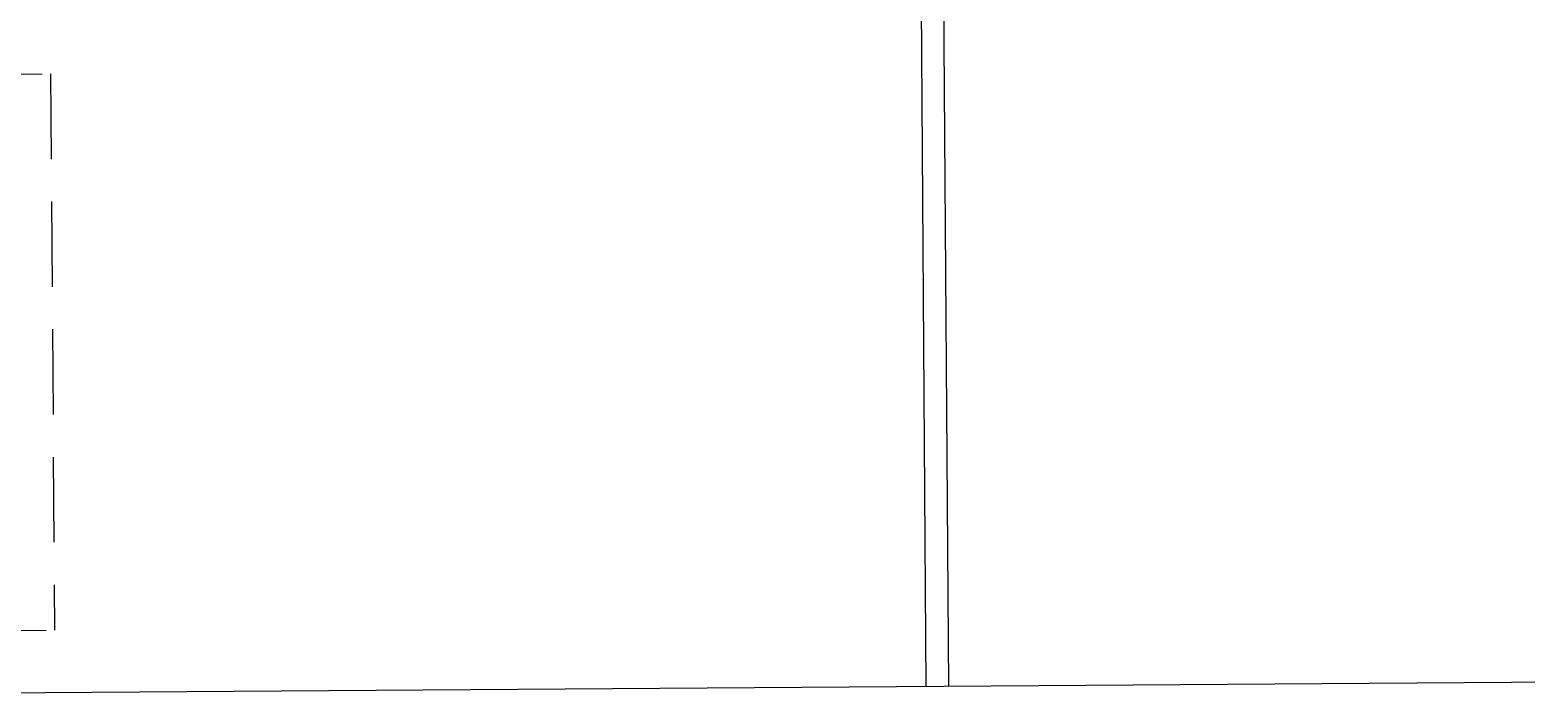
# Model space of a CAD drawing. Header units: feet. Extents: x 919634 to 928945, y 707022 to 708026.
# Drawn here: x 921008.49 to 921030.47, y 707448.21 to 707457.99 of the extents above; entities that cross this region are included whole.
import ezdxf

# ---------------------------------------------------------------- set-up
doc = ezdxf.new("R2010")
doc.units = ezdxf.units.FT
doc.header["$LTSCALE"] = 20
doc.header["$MEASUREMENT"] = 0
doc.linetypes.add('Site Plan$0$HIDDEN2', pattern=[0.1875, 0.125, -0.0625])
for name, color, linetype in [('-u-site-xref', 7, 'Continuous'), ('Site Plan$0$-u-site-bldg_interior', 252, 'Continuous'), ('Site Plan$0$SP-BLDG-ROOF ABOVE', 4, 'Site Plan$0$HIDDEN2')]:
    doc.layers.add(name, color=color, linetype=linetype)
doc.layers.get('-u-site-xref').off()

# ---------------------------------------------------------------- blocks, each defined once
blk = doc.blocks.new('Site Plan')
at = {"layer": 'Site Plan$0$-u-site-bldg_interior'}
for p, q in [((921021.9872667936, 707448.357074184, -4.494930644376803e-06), (921021.8925810636, 707461.6067358633, -4.494930644376763e-06)), ((921021.6572752196, 707448.3547159733, -4.494932245959792e-06), (921021.5858142916, 707458.354460637, -4.494932245959759e-06)), ((921001.6544527339, 707448.2117702968, -4.495029327772598e-06), (921065.5694873127, 707448.6685247305, -4.494719122179018e-06))]:
    blk.add_line(p, q, dxfattribs=at)
at = {"layer": 'Site Plan$0$SP-BLDG-ROOF ABOVE', "ltscale": 0.5}
for p, q in [((921001.7978704047, 707457.296360469, -4.495028316672198e-06), (921008.7976916692, 707457.3463831188, -4.494994343699725e-06)), ((921008.7976916692, 707457.3463831188, -4.494994343699725e-06), (921008.8560514273, 707449.179924977, -4.494994343699751e-06)), ((921001.8562301628, 707449.129902327, -4.495028316672223e-06), (921008.8560514273, 707449.179924977, -4.494994343699751e-06))]:
    blk.add_line(p, q, dxfattribs=at)

msp = doc.modelspace()

# ---------------------------------------------------------------- block references
at = {"layer": '-u-site-xref'}
msp.add_blockref('Site Plan', (0, 0), dxfattribs=at)

doc.saveas('drawing.dxf')
